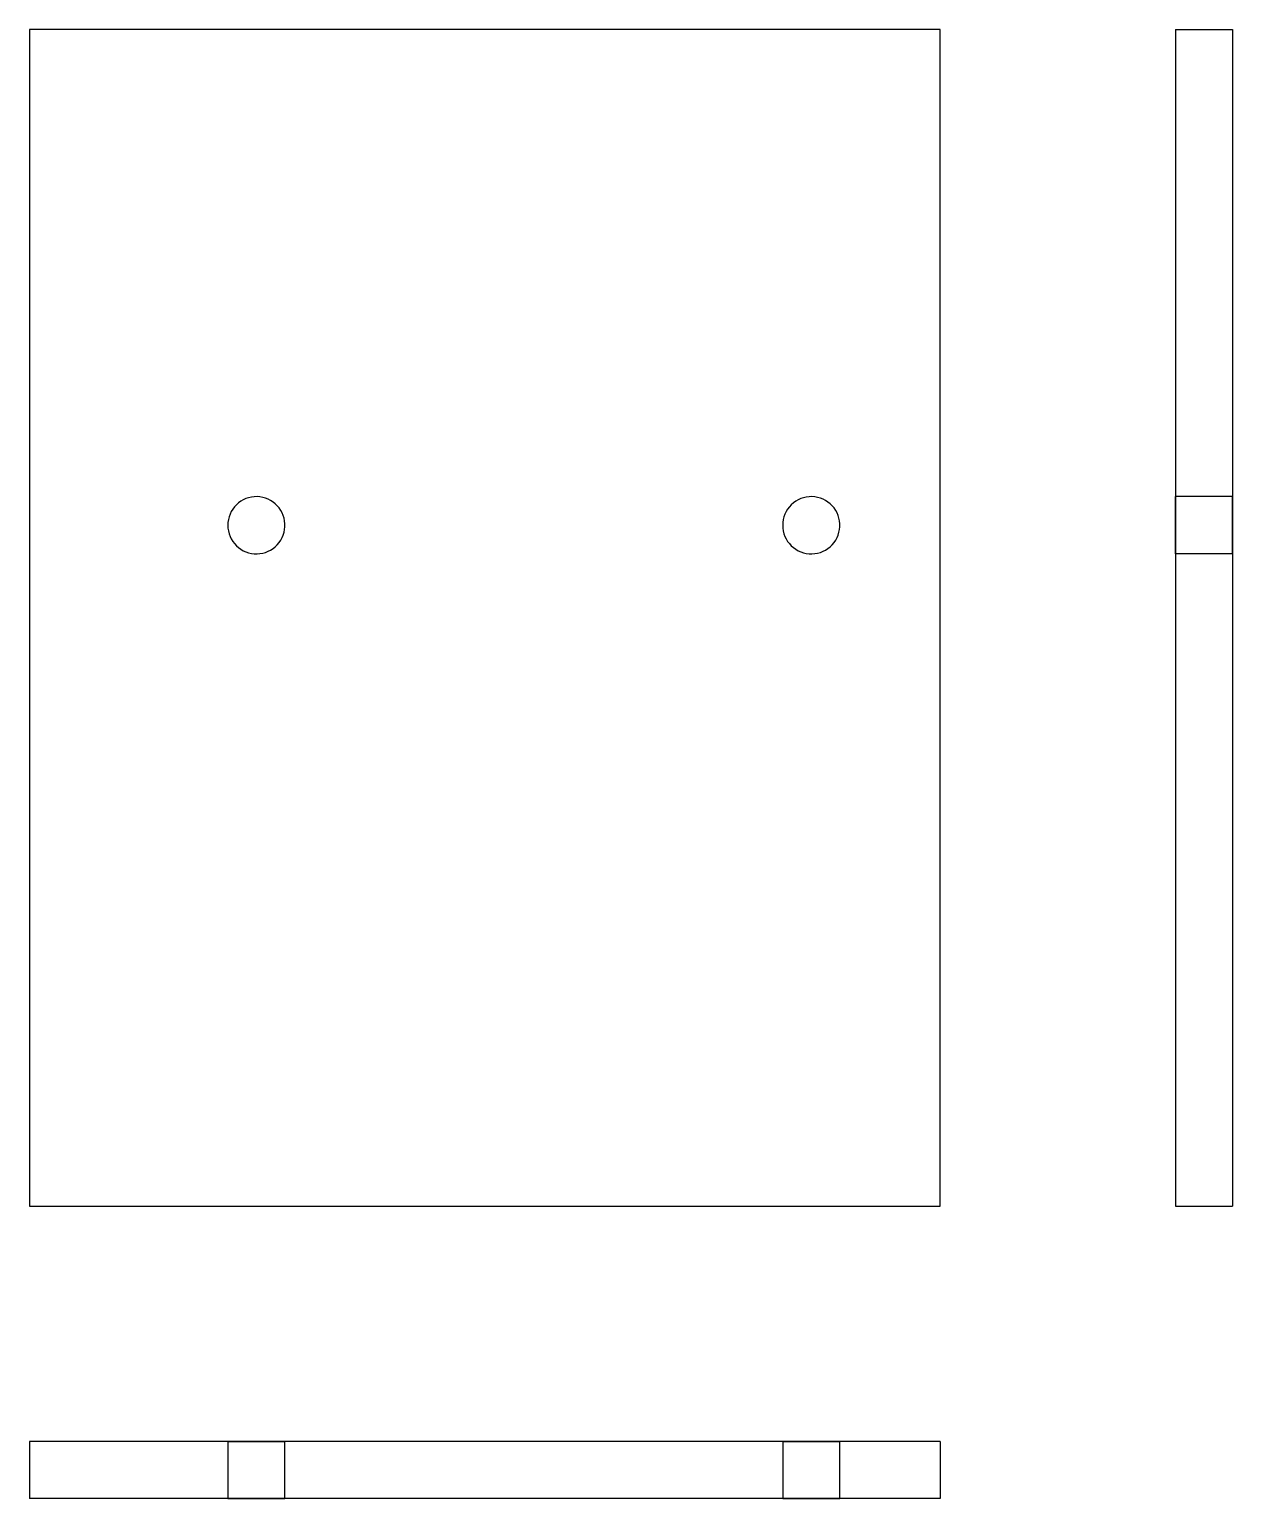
# Model space of a CAD drawing. Extents: x 0 to 1.53, y 0 to 1.87.
import ezdxf

# ---------------------------------------------------------------- set-up
doc = ezdxf.new("R2010")
doc.units = 0
doc.linetypes.add('HIDDEN', pattern=[0.075, 0.050025, -0.024975])
for name, color, linetype in [('FRONT', 7, 'CONTINUOUS'), ('LEFT', 7, 'CONTINUOUS'), ('LEFT_HID', 7, 'HIDDEN'), ('TOP', 7, 'CONTINUOUS'), ('TOP_HID', 7, 'HIDDEN')]:
    doc.layers.add(name, color=color, linetype=linetype)

msp = doc.modelspace()

# ---------------------------------------------------------------- linework, layer by layer
at = {"layer": 'FRONT'}
for p, q in [((1.161017, 1.872901), (0, 1.872901)), ((0, 1.872901), (0, 0.372901)), ((1.161017, 0.372901), (1.161017, 1.872901)), ((0.276042, 1.274726), (0.27273, 1.273232)), ((0.279487, 1.275884), (0.276042, 1.274726)), ((0.28303, 1.276692), (0.279487, 1.275884)), ((0.286635, 1.277144), (0.28303, 1.276692)), ((0.290268, 1.277235), (0.286635, 1.277144)), ((0.293892, 1.276963), (0.290268, 1.277235)), ((0.29747, 1.276332), (0.293892, 1.276963)), ((0.300968, 1.275348), (0.29747, 1.276332)), ((0.304351, 1.274021), (0.300968, 1.275348)), ((0.307584, 1.272363), (0.304351, 1.274021)), ((0.983474, 1.274726), (0.980162, 1.273232)), ((0.986918, 1.275884), (0.983474, 1.274726)), ((0.990461, 1.276692), (0.986918, 1.275884)), ((0.994067, 1.277144), (0.990461, 1.276692)), ((0.9977, 1.277235), (0.994067, 1.277144)), ((1.001323, 1.276963), (0.9977, 1.277235)), ((1.004902, 1.276332), (1.001323, 1.276963)), ((1.0084, 1.275348), (1.004902, 1.276332)), ((1.011782, 1.274021), (1.0084, 1.275348)), ((1.015016, 1.272363), (1.011782, 1.274021)), ((0.255771, 1.254954), (0.254528, 1.25154)), ((0.257348, 1.258228), (0.255771, 1.254954)), ((0.259242, 1.261329), (0.257348, 1.258228)), ((0.261436, 1.264226), (0.259242, 1.261329)), ((0.263908, 1.266889), (0.261436, 1.264226)), ((0.266633, 1.269294), (0.263908, 1.266889)), ((0.269583, 1.271415), (0.266633, 1.269294)), ((0.27273, 1.273232), (0.269583, 1.271415)), ((0.310637, 1.270391), (0.307584, 1.272363)), ((0.313478, 1.268126), (0.310637, 1.270391)), ((0.316079, 1.265588), (0.313478, 1.268126)), ((0.318415, 1.262805), (0.316079, 1.265588)), ((0.320462, 1.259802), (0.318415, 1.262805)), ((0.3222, 1.256611), (0.320462, 1.259802)), ((0.323611, 1.253262), (0.3222, 1.256611)), ((0.963202, 1.254954), (0.96196, 1.25154)), ((0.964779, 1.258228), (0.963202, 1.254954)), ((0.966674, 1.261329), (0.964779, 1.258228)), ((0.968868, 1.264226), (0.966674, 1.261329)), ((0.97134, 1.266889), (0.968868, 1.264226)), ((0.974064, 1.269294), (0.97134, 1.266889)), ((0.977015, 1.271415), (0.974064, 1.269294)), ((0.980162, 1.273232), (0.977015, 1.271415)), ((1.018069, 1.270391), (1.015016, 1.272363)), ((1.02091, 1.268126), (1.018069, 1.270391)), ((1.023511, 1.265588), (1.02091, 1.268126)), ((1.025847, 1.262805), (1.023511, 1.265588)), ((1.027894, 1.259802), (1.025847, 1.262805)), ((1.029632, 1.256611), (1.027894, 1.259802)), ((1.031043, 1.253262), (1.029632, 1.256611)), ((0.25309, 1.244425), (0.252909, 1.240796)), ((0.252909, 1.240796), (0.25309, 1.237166)), ((0.253631, 1.248018), (0.25309, 1.244425)), ((0.25309, 1.237166), (0.253631, 1.233573)), ((0.254528, 1.25154), (0.253631, 1.248018)), ((0.324683, 1.24979), (0.323611, 1.253262)), ((0.325403, 1.246228), (0.324683, 1.24979)), ((0.325764, 1.242613), (0.325403, 1.246228)), ((0.325403, 1.235363), (0.325764, 1.238979)), ((0.325764, 1.238979), (0.325764, 1.242613)), ((0.960521, 1.244425), (0.96034, 1.240796)), ((0.96034, 1.240796), (0.960521, 1.237166)), ((0.961063, 1.248018), (0.960521, 1.244425)), ((0.960521, 1.237166), (0.961063, 1.233573)), ((0.96196, 1.25154), (0.961063, 1.248018)), ((1.032114, 1.24979), (1.031043, 1.253262)), ((1.032834, 1.246228), (1.032114, 1.24979)), ((1.033196, 1.242613), (1.032834, 1.246228)), ((1.032834, 1.235363), (1.033196, 1.238979)), ((1.033196, 1.238979), (1.033196, 1.242613)), ((0.253631, 1.233573), (0.254528, 1.230052)), ((0.254528, 1.230052), (0.255771, 1.226637)), ((0.255771, 1.226637), (0.257348, 1.223363)), ((0.257348, 1.223363), (0.259242, 1.220262)), ((0.259242, 1.220262), (0.261436, 1.217366)), ((0.316079, 1.216003), (0.318415, 1.218787)), ((0.318415, 1.218787), (0.320462, 1.221789)), ((0.320462, 1.221789), (0.3222, 1.22498)), ((0.3222, 1.22498), (0.323611, 1.228329)), ((0.323611, 1.228329), (0.324683, 1.231801)), ((0.324683, 1.231801), (0.325403, 1.235363)), ((0.961063, 1.233573), (0.96196, 1.230052)), ((0.96196, 1.230052), (0.963202, 1.226637)), ((0.963202, 1.226637), (0.964779, 1.223363)), ((0.964779, 1.223363), (0.966674, 1.220262)), ((0.966674, 1.220262), (0.968868, 1.217366)), ((1.023511, 1.216003), (1.025847, 1.218787)), ((1.025847, 1.218787), (1.027894, 1.221789)), ((1.027894, 1.221789), (1.029632, 1.22498)), ((1.029632, 1.22498), (1.031043, 1.228329)), ((1.031043, 1.228329), (1.032114, 1.231801)), ((1.032114, 1.231801), (1.032834, 1.235363)), ((0.261436, 1.217366), (0.263908, 1.214702)), ((0.263908, 1.214702), (0.266633, 1.212298)), ((0.266633, 1.212298), (0.269583, 1.210176)), ((0.269583, 1.210176), (0.27273, 1.208359)), ((0.27273, 1.208359), (0.276042, 1.206865)), ((0.276042, 1.206865), (0.279487, 1.205708)), ((0.279487, 1.205708), (0.28303, 1.204899)), ((0.28303, 1.204899), (0.286635, 1.204447)), ((0.286635, 1.204447), (0.290268, 1.204356)), ((0.290268, 1.204356), (0.293892, 1.204628)), ((0.293892, 1.204628), (0.29747, 1.205259)), ((0.29747, 1.205259), (0.300968, 1.206243)), ((0.300968, 1.206243), (0.304351, 1.207571)), ((0.304351, 1.207571), (0.307584, 1.209229)), ((0.307584, 1.209229), (0.310637, 1.2112)), ((0.310637, 1.2112), (0.313478, 1.213466)), ((0.313478, 1.213466), (0.316079, 1.216003)), ((0.968868, 1.217366), (0.97134, 1.214702)), ((0.97134, 1.214702), (0.974064, 1.212298)), ((0.974064, 1.212298), (0.977015, 1.210176)), ((0.977015, 1.210176), (0.980162, 1.208359)), ((0.980162, 1.208359), (0.983474, 1.206865)), ((0.983474, 1.206865), (0.986918, 1.205708)), ((0.986918, 1.205708), (0.990461, 1.204899)), ((0.990461, 1.204899), (0.994067, 1.204447)), ((0.994067, 1.204447), (0.9977, 1.204356)), ((0.9977, 1.204356), (1.001323, 1.204628)), ((1.001323, 1.204628), (1.004902, 1.205259)), ((1.004902, 1.205259), (1.0084, 1.206243)), ((1.0084, 1.206243), (1.011782, 1.207571)), ((1.011782, 1.207571), (1.015016, 1.209229)), ((1.015016, 1.209229), (1.018069, 1.2112)), ((1.018069, 1.2112), (1.02091, 1.213466)), ((1.02091, 1.213466), (1.023511, 1.216003)), ((0, 0.372901), (1.161017, 0.372901))]:
    msp.add_line(p, q, dxfattribs=at)
at = {"layer": 'LEFT'}
for p, q in [((1.461017, 1.872901), (1.533918, 1.872901)), ((1.461017, 1.872901), (1.461017, 0.372901)), ((1.533918, 1.872901), (1.533918, 0.372901)), ((1.461017, 0.372901), (1.533918, 0.372901))]:
    msp.add_line(p, q, dxfattribs=at)
at = {"layer": 'LEFT_HID', "linetype": 'HIDDEN'}
for p, q in [((1.461017, 1.204345), (1.461017, 1.277246)), ((1.461017, 1.277246), (1.461017, 1.240796)), ((1.461017, 1.204345), (1.461017, 1.277246)), ((1.461017, 1.277246), (1.461017, 1.240796)), ((1.533918, 1.277246), (1.461017, 1.277246)), ((1.533918, 1.277246), (1.461017, 1.277246)), ((1.533918, 1.204345), (1.533918, 1.277246)), ((1.533918, 1.277246), (1.533918, 1.240796)), ((1.533918, 1.204345), (1.533918, 1.277246)), ((1.533918, 1.277246), (1.533918, 1.240796)), ((1.461017, 1.240796), (1.461017, 1.204345)), ((1.461017, 1.240796), (1.461017, 1.204345)), ((1.533918, 1.240796), (1.533918, 1.204345)), ((1.533918, 1.240796), (1.533918, 1.204345)), ((1.533918, 1.204345), (1.461017, 1.204345)), ((1.533918, 1.204345), (1.461017, 1.204345))]:
    msp.add_line(p, q, dxfattribs=at)
at = {"layer": 'TOP'}
for p, q in [((0, 0.072901), (0, 0)), ((1.161017, 0.072901), (0, 0.072901)), ((1.161017, 0.072901), (1.161017, 0)), ((1.161017, 0), (0, 0))]:
    msp.add_line(p, q, dxfattribs=at)
at = {"layer": 'TOP_HID', "linetype": 'HIDDEN'}
for p, q in [((0.252909, 0.072901), (0.32581, 0.072901)), ((0.32581, 0.072901), (0.252909, 0.072901)), ((0.252909, 0.072901), (0.252909, 0)), ((0.32581, 0), (0.32581, 0.072901)), ((0.96034, 0.072901), (1.033241, 0.072901)), ((1.033241, 0.072901), (0.96034, 0.072901)), ((0.96034, 0.072901), (0.96034, 0)), ((1.033241, 0), (1.033241, 0.072901)), ((0.252909, 0), (0.32581, 0)), ((0.32581, 0), (0.252909, 0)), ((0.96034, 0), (1.033241, 0)), ((1.033241, 0), (0.96034, 0))]:
    msp.add_line(p, q, dxfattribs=at)

doc.saveas('drawing.dxf')
